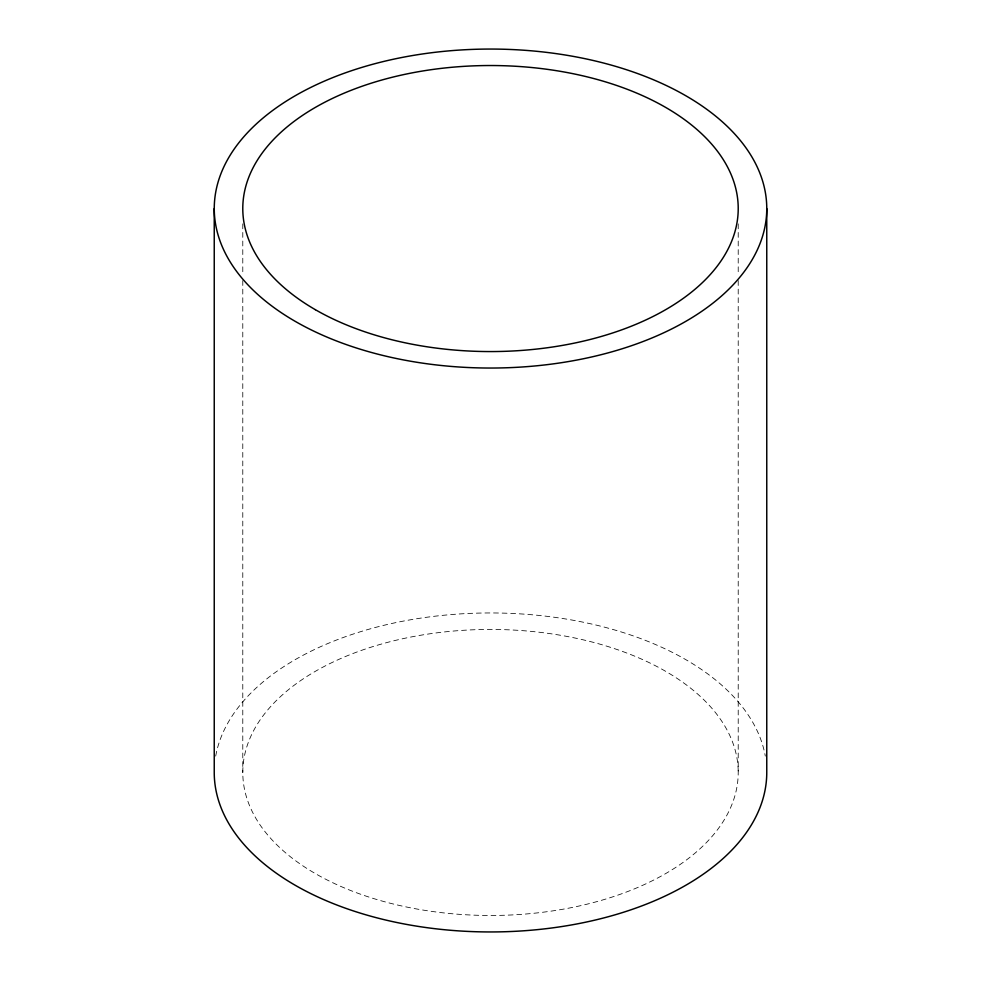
<?xml version="1.0" encoding="UTF-8"?>
<svg xmlns="http://www.w3.org/2000/svg" width="981" height="981" viewBox="0 0 981 981"><rect width="100%" height="100%" fill="white"/><g stroke="black" fill="none" stroke-linecap="round" stroke-linejoin="round"><path stroke-width="0.74" stroke-dasharray="4.91 3.68" d="M738.215 223.864L738.215 274.435M738.215 280.566L738.215 772.452A247.715 143.018 0 0 1 366.649 896.315A247.715 143.018 0 0 1 366.649 648.6A247.715 143.018 0 0 1 738.215 772.452M242.785 223.864L242.785 274.435M242.785 280.566L242.785 772.452M215.697 756.106A276.262 159.498 0 0 1 490.5 612.953A276.262 159.498 0 0 1 765.303 756.106"/><path stroke-width="1.47" d="M766.762 208.548A276.262 159.498 0 0 1 352.375 346.673A276.262 159.498 0 0 1 352.375 70.424A276.262 159.498 0 0 1 766.762 208.548L766.762 772.452A276.262 159.498 0 0 1 490.5 931.95A276.262 159.498 0 0 1 214.238 772.452L214.238 208.548M315.342 309.677A247.715 143.018 0 0 0 729.778 245.557A247.715 143.018 0 0 0 426.392 70.399A247.715 143.018 0 0 0 315.342 309.677"/></g></svg>
